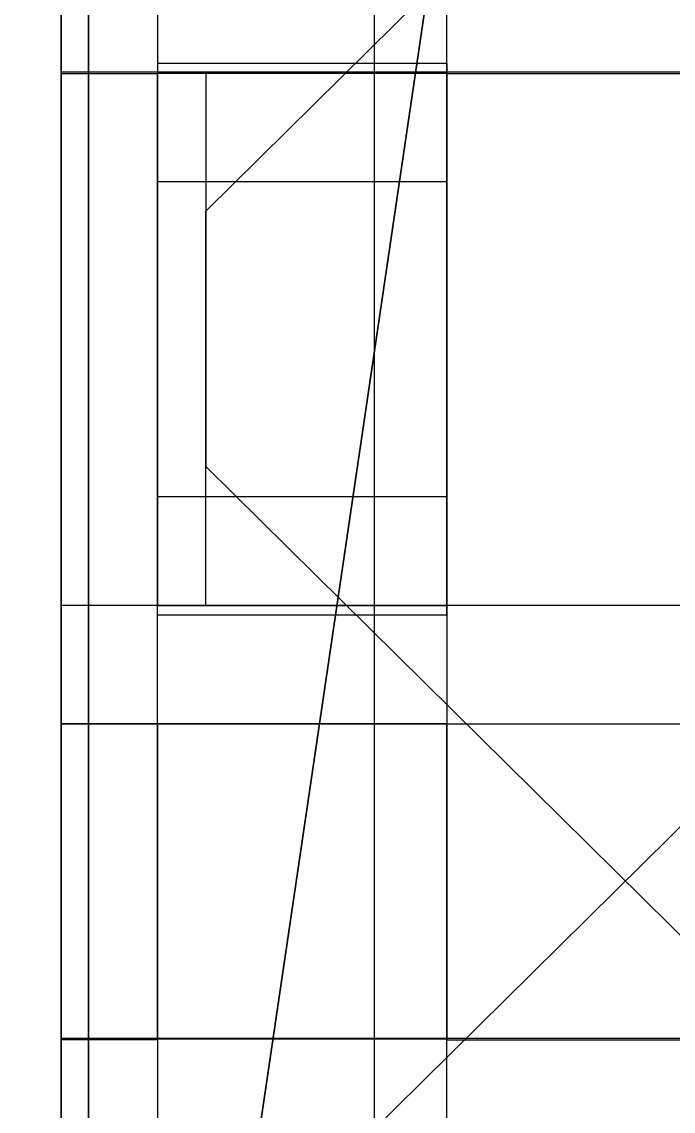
# Model space of a CAD drawing. Extents: x -54 to 215, y -235 to 116.
# Drawn here: x 163.02 to 166.32, y -43.18 to -37.65 of the extents above; entities that cross this region are included whole.
import ezdxf

# ---------------------------------------------------------------- set-up
doc = ezdxf.new("R2010")
doc.units = 0
doc.layers.get('0').update_dxf_attribs({"linetype": 'CONTINUOUS'})
for name, color, linetype in [('A', 7, 'CONTINUOUS'), ('FAST', 7, 'CONTINUOUS'), ('H', 7, 'CONTINUOUS')]:
    doc.layers.add(name, color=color, linetype=linetype)

# ---------------------------------------------------------------- blocks, each defined once
blk = doc.blocks.new('M-1-01')
at = {"color": 0, "invisible_edges": 15}
for points in [[(4.8668, -35.6401, 9.7), (2.8668, -36.1401, 11.5), (2.8668, -62.9401, 5.5), (5.2668, -62.9401, 4)], [(-0.3332, -36.1401, 11.5), (2.8668, -36.1401, 11.5), (2.8668, -62.9401, 5.5), (-0.3332, -62.9401, 5.5)]]:
    blk.add_3dface(points, dxfattribs=at)
at = {"layer": 'A', "color": 0}
blk.add_line((2.8668, -36.1401, 11.5), (2.8668, -62.9401, 5.5), dxfattribs=at)
blk = doc.blocks.new('M-1-072')
at = {"color": 0, "invisible_edges": 15}
blk.add_3dface([(0, 1.3, 12.95), (0, 2.8, 11.25), (4, 2.8, 11.25), (4, 1.3, 12.95)], dxfattribs=at)
blk = doc.blocks.new('M-1-07')
at = {"color": 0, "invisible_edges": 15}
blk.add_3dface([(31.25, 12.5, 23.5), (46.75, 15, 1), (40.25, 67, 8), (31.25, 67.5, 23.5)], dxfattribs=at)
at = {"layer": 'FAST', "color": 0, "extrusion": (-0.34202, 1.10763e-17, 0.939693), "rotation": 90}
blk.add_blockref('M-1-072', (-44.9301, 40.4174, -3.0495), dxfattribs=at)
at = {"layer": 'A', "color": 0}
mesh = blk.add_polymesh((13, 3), dxfattribs=at)
for k, corner in enumerate([(25.5, 65.5), (26, 50.8925), (26.5, 36.285), (31.0731, 66.0668), (30.0817, 50.0643), (29.0904, 34.0619), (36.6461, 66.6335), (34.0611, 49.1276), (31.4762, 31.6217), (40.4955, 65.0356), (37.0673, 47.0093), (33.6391, 28.983), (41.1905, 59.4761), (38.3766, 42.8211), (35.5628, 26.166), (41.8854, 53.9166), (39.5589, 38.5544), (37.2323, 23.1922), (42.5804, 48.3571), (40.6077, 34.2207), (38.6351, 20.0843), (43.2753, 42.7976), (41.5178, 29.8318), (39.7603, 16.8661), (43.9702, 37.2381), (42.2848, 25.4001), (40.5994, 13.5621), (44.6652, 31.6785), (42.9056, 20.9381), (41.146, 10.1977), (45.3601, 26.119), (43.378, 16.4588), (41.3958, 6.7986), (46.0551, 20.5595), (43.7011, 11.9751), (41.3471, 3.3907), (46.75, 15), (43.875, 7.5), (41, 0)]):
    mesh.set_mesh_vertex(divmod(k, 3), corner)
blk = doc.blocks.new('M-1-052')
at = {"color": 0, "extrusion": (-1, 0, -1.60787e-16)}
for p, q in [((0, 14.6, 1.9), (0, 1.6248, 1.9)), ((0, 14.6, -1.9), (0, 1.6248, -1.9)), ((0, 7.6, 1), (0, 12.9845, 1)), ((0, 7.6, -1), (0, 12.9845, -1)), ((0, 7.4, -0.8), (0, 7.4, 0.8))]:
    blk.add_line(p, q, dxfattribs=at)
for centre, start, end in [((-7.6, -0.8), 270, 360), ((-7.6, 0.8), 0, 90)]:
    blk.add_arc(centre, 0.2, start, end, dxfattribs=at)
at = {"layer": 'A', "color": 0}
mesh = blk.add_polymesh((2, 4), dxfattribs=at)
for k, corner in enumerate([(0, 12.9845), (0, 13.4087), (0, 13.9684), (0, 14.6), (0, 7.6), (0, 7.6), (0, 7.6), (0, 7.6)]):
    mesh.set_mesh_vertex(divmod(k, 4), corner)
mesh = blk.add_polymesh((2, 4), dxfattribs=at)
for k, corner in enumerate([(0, 12.9845), (0, 13.4087), (0, 13.9684), (0, 14.6), (0, 7.6), (0, 7.6), (0, 7.6), (0, 7.6)]):
    mesh.set_mesh_vertex(divmod(k, 4), corner)
mesh = blk.add_polymesh((2, 19), dxfattribs=at)
for k, corner in enumerate([(0, 7.6), (0, 7.6), (0, 7.6), (0, 7.6), (0, 7.6), (0, 7.4222), (0, 7.4), (0, 7.4), (0, 7.4), (0, 7.4), (0, 7.4), (0, 7.4), (0, 7.4), (0, 7.4222), (0, 7.6), (0, 7.6), (0, 7.6), (0, 7.6), (0, 7.6), (0, 1.6248), (0, 1.7993), (0, 1.9573), (0, 2.0972), (0, 2.2179), (0, 2.3182), (0, 2.3972), (0, 2.4541), (0, 2.4885), (0, 2.5), (0, 2.4885), (0, 2.4541), (0, 2.3972), (0, 2.3182), (0, 2.2179), (0, 2.0972), (0, 1.9573), (0, 1.7993), (0, 1.6248)]):
    mesh.set_mesh_vertex(divmod(k, 19), corner)
blk = doc.blocks.new('M-1-06')
at = {"color": 0}
for p, q in [((-7.9801, 7.4644), (-4.2301, 7.4644)), ((-7.4801, 7.4644, 1.4), (-7.9801, 7.4644, 1.4)), ((-7.9801, 2.5644, 1.4), (-7.9801, 7.4644, 1.4)), ((-7.9801, 7.4644, 1.4), (-7.9801, 7.4644)), ((-7.9801, 2.5644), (-7.9801, 7.4644)), ((-7.4801, 7.4644, 0.7), (-7.4801, 2.5644, 0.7)), ((-5.9801, 7.4644, 0.7), (-7.4801, 7.4644, 0.7)), ((-7.2301, 4.5644), (-4.2301, 7.4644)), ((-5.9801, 2.5644, 0.7), (-5.9801, 7.4644, 0.7)), ((-5.9801, 7.4644, 1.4), (5.0199, 7.4644, 1.4)), ((-5.9801, 5.3144, 0.7), (-7.4801, 5.3144, 0.7)), ((-7.4801, 5.3144, 1.2), (-7.4801, 4.7144, 1.2)), ((-5.9801, 5.3144, 1.2), (-5.9801, 4.7144, 1.2)), ((-5.9801, 4.7144, 0.7), (-7.4801, 4.7144, 0.7)), ((-7.2301, 2.5644), (-7.2301, 4.5644)), ((-7.2301, 2.5644), (-7.9801, 2.5644)), ((-7.4801, 2.5644, 1.4), (-7.9801, 2.5644, 1.4)), ((-7.9801, 2.5644), (-7.9801, 2.5644, 1.4)), ((-7.4801, 2.5644, 0.7), (-5.9801, 2.5644, 0.7)), ((-4.7301, 2.5644), (-7.2301, 2.5644)), ((5.0199, 2.5644, 1.4), (-5.9801, 2.5644, 1.4))]:
    blk.add_line(p, q, dxfattribs=at)
at = {"color": 0, "extrusion": (-1, 1.22406e-16, -1.83664e-16)}
for centre in [(-6.7644, 0.7, 7.9801), (-3.2644, 0.7, 7.9801)]:
    blk.add_circle(centre, 0.65, dxfattribs=at)
at = {"color": 0, "extrusion": (-1, -1.22406e-16, -1.83664e-16)}
blk.add_arc((-7.4644, 0.7, 7.9801), 0.3, 90, 270, dxfattribs=at)
at = {"color": 0, "extrusion": (-1, 1.22406e-16, -1.83664e-16)}
for centre, radius, start, end in [((-6.7644, 0.7, 5.9801), 0.65, 0, 180), ((-3.2644, 0.7, 5.9801), 0.65, 0, 180), ((-2.5644, 0.7, 7.9801), 0.3, 270, 90)]:
    blk.add_arc(centre, radius, start, end, dxfattribs=at)
at = {"color": 0}
for points, invisible_edges in [([(-1.0301, 7.4644), (-7.9801, 7.4644), (-7.9801, 2.5644), (-1.0301, 2.5644)], 15), ([(-7.9801, 7.4644, 0.7), (-7.9801, 7.4644), (-0.8301, 7.4644), (-0.8301, 7.4644, 0.7)], 15), ([(-7.9801, 2.5644), (-7.9801, 2.5644, 1.4), (-7.9801, 7.4644, 1.4), (-7.9801, 7.4644)], 13), ([(-7.9801, 7.4644, 0.7), (-7.9801, 7.4644, 1.4), (-7.4801, 7.4644, 1.4), (-7.4801, 7.4644, 0.7)], 15), ([(-7.4801, 7.4644, 1.4), (-7.4801, 2.5644, 1.4), (-7.9801, 2.5644, 1.4), (-7.9801, 7.4644, 1.4)], 15), ([(-0.8301, 7.4644, 0.7), (-0.8301, 7.4644), (-7.9801, 7.4644), (-7.9801, 7.4644, 0.7)], 15), ([(-7.4801, 2.5644, 0.7), (-5.9801, 2.5644, 0.7), (-5.9801, 7.4644, 0.7), (-7.4801, 7.4644, 0.7)], 15), ([(-7.2301, 2.5644, -0.6), (-4.7301, 2.5644, -0.6), (-4.2301, 7.4644, -0.6), (-7.2301, 4.5644, -0.6)], 15), ([(5.0199, 7.4644, 0.7), (5.0199, 7.4644, 1.4), (-5.9801, 7.4644, 1.4), (-5.9801, 7.4644, 0.7)], 15), ([(5.0199, 7.4644, 1.4), (5.0199, 2.5644, 1.4), (-5.9801, 2.5644, 1.4), (-5.9801, 7.4644, 1.4)], 15), ([(-5.9801, 5.3144, 1.2), (-5.9801, 4.7144, 1.2), (-7.4801, 4.7144, 1.2), (-7.4801, 5.3144, 1.2)], 15), ([(-7.9801, 2.5644, 0.7), (-7.9801, 2.5644), (-0.8301, 2.5644), (-0.8301, 2.5644, 0.7)], 15), ([(-7.9801, 2.5644, 0.7), (-7.9801, 2.5644, 1.4), (-7.4801, 2.5644, 1.4), (-7.4801, 2.5644, 0.7)], 15), ([(-0.8301, 2.5644, 0.7), (-0.8301, 2.5644), (-7.9801, 2.5644), (-7.9801, 2.5644, 0.7)], 15), ([(5.0199, 2.5644, 0.7), (5.0199, 2.5644, 1.4), (-5.9801, 2.5644, 1.4), (-5.9801, 2.5644, 0.7)], 15)]:
    blk.add_3dface(points, dxfattribs=dict(at, invisible_edges=invisible_edges))
mesh = blk.add_polymesh((2, 7), dxfattribs=at)
for k, corner in enumerate([(-7.9801, 7.4644), (-7.9801, 7.4644), (-7.9801, 7.4644), (-7.9801, 7.4644), (-7.9801, 7.4644), (-7.9801, 7.4644), (-7.9801, 7.4644), (-7.9801, 7.4644), (-7.9801, 7.6144), (-7.9801, 7.7242), (-7.9801, 7.7644), (-7.9801, 7.7242), (-7.9801, 7.6144), (-7.9801, 7.4644)]):
    mesh.set_mesh_vertex(divmod(k, 7), corner)
mesh = blk.add_polymesh((2, 7), dxfattribs=at)
for k, corner in enumerate([(-7.9801, 2.5644), (-7.9801, 2.5644), (-7.9801, 2.5644), (-7.9801, 2.5644), (-7.9801, 2.5644), (-7.9801, 2.5644), (-7.9801, 2.5644), (-7.9801, 2.5644), (-7.9801, 2.4144), (-7.9801, 2.3046), (-7.9801, 2.2644), (-7.9801, 2.3046), (-7.9801, 2.4144), (-7.9801, 2.5644)]):
    mesh.set_mesh_vertex(divmod(k, 7), corner)
blk = doc.blocks.new('M-1-061')
at = {"color": 0}
for p in [(59.6601, 144.6656, -36.27), (59.6601, 139.1656, -36.27)]:
    blk.add_blockref('M-1-06', p, dxfattribs=at)
at = {"color": 0, "extrusion": (3.21571e-16, -0.006109, -0.999981), "rotation": 180}
for p in [(-59.6601, 152.4829, -3.233), (-59.6601, 146.9829, -3.233)]:
    blk.add_blockref('M-1-06', p, dxfattribs=at)
blk = doc.blocks.new('M-1-05')
at = {"color": 0, "xscale": 0.9784946237000001}
blk.add_blockref('M-1-061', (-48.4073, 0), dxfattribs=at)
at = {"layer": 'H', "color": 0, "extrusion": (-1.72079e-17, 0.422618, 0.906308), "rotation": 180}
blk.add_blockref('M-1-052', (-2.3, -137.0138, 42.0437), dxfattribs=at)

msp = doc.modelspace()

# ---------------------------------------------------------------- block references
at = {"color": 0}
msp.add_blockref('M-1-05', (161.0546, -187.8457), dxfattribs=at)
at = {"color": 0, "extrusion": (3.86209e-19, -0.002094, 0.999998)}
for name, p in [('M-1-01', (161.9379, 14.0087, 5.3272)), ('M-1-07', (131.3046, -84.6314, 11.3272))]:
    msp.add_blockref(name, p, dxfattribs=at)

doc.saveas('drawing.dxf')
